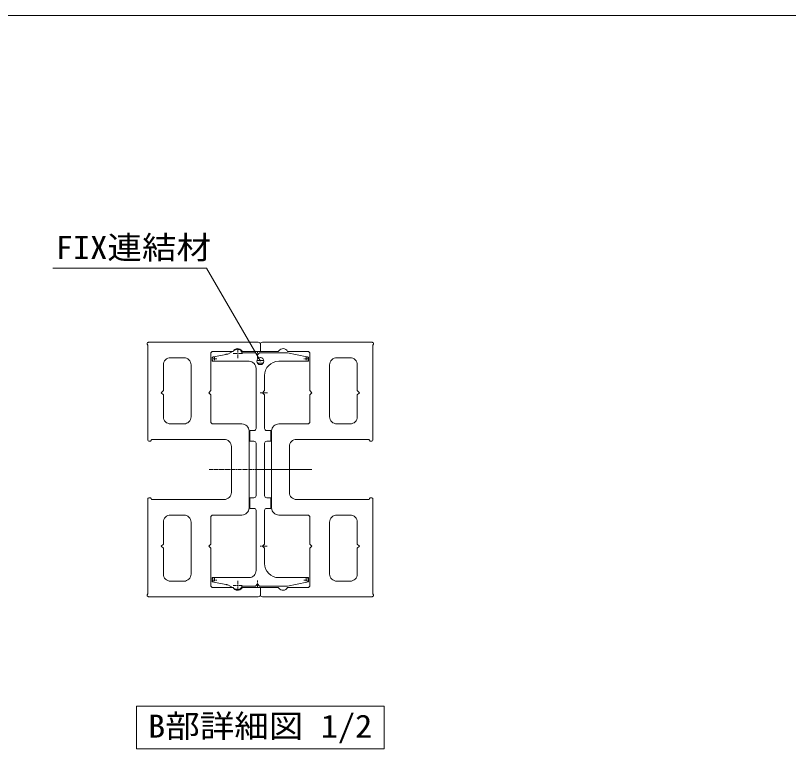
# Model space of a CAD drawing. Units: millimetres, scale not verified. Extents: x -6062 to 6062, y -3045 to 3045.
# Drawn here: x -4068 to -2975, y 1712 to 2770 of the extents above; entities that cross this region are included whole.
import ezdxf
from ezdxf.enums import TextEntityAlignment as Align

# ---------------------------------------------------------------- set-up
doc = ezdxf.new("R2010")
doc.units = ezdxf.units.MM
doc.header["$LTSCALE"] = 20
doc.linetypes.add('CHAIN1', pattern=[8, 5, -1, 1, -1])
doc.linetypes.add('DOUBLE_CHAIN1', pattern=[8.8, 5, -1, 0.6, -0.6, 0.6, -1])
for name, color, linetype, lineweight in [('0-0_3一般', 7, 'Continuous', 9), ('0-1_2寸法-3', 7, 'Continuous', 9), ('0-5_1図面枠', 7, 'Continuous', 9)]:
    doc.layers.add(name, color=color, linetype=linetype, lineweight=lineweight)
doc.styles.add('ＭＳ ゴシック', font='')
doc.styles.get('ＭＳ ゴシック').set_extended_font_data('MS Gothic')

# ---------------------------------------------------------------- blocks, each defined once
blk = doc.blocks.new('グループ-49')
at = {"layer": '0-1_2寸法-3'}
blk.add_lwpolyline([(-35192.5, 34654.4), (-42192.5, 34654.4), (-42192.5, 35854.4), (-35192.5, 35854.4)], close=True, dxfattribs=at)
at = {"layer": '0-1_2寸法-3', "style": 'ＭＳ ゴシック', "width": 1.1}
blk.add_text('B部詳細図 1/2', height=650.9, dxfattribs=at).set_placement((-41868.4, 34772), align=Align.BOTTOM_LEFT)
blk = doc.blocks.new('グループ-51')
at = {"layer": '0-0_3一般'}
for p, q in [((-38752.5, 46154.4), (-41852.5, 46154.4)), ((-41892.5, 46114.4), (-41892.5, 46109)), ((-41872.5, 46074.4), (-41872.5, 43394.4)), ((-38692.5, 46094.4), (-38692.5, 45894.4)), ((-41232.5, 45714.4), (-40852.5, 45714.4)), ((-40092.5, 44784.4), (-40092.5, 45834.4)), ((-39459, 45894.4), (-40032.5, 45894.4)), ((-38692.5, 45894.4), (-39182.8, 45894.4)), ((-41432.5, 44784.4), (-41432.5, 45514.4)), ((-40652.5, 44044.4), (-40652.5, 45514.4)), ((-41432.5, 44784.4), (-41492.5, 44724.4)), ((-41492.5, 44724.4), (-41432.5, 44664.4)), ((-41432.5, 44044.4), (-41432.5, 44664.4)), ((-40092.5, 44784.4), (-40152.5, 44724.4)), ((-40152.5, 44724.4), (-40092.5, 44664.4)), ((-40092.5, 43904.4), (-40092.5, 44664.4)), ((-41232.5, 43844.4), (-40852.5, 43844.4)), ((-40032.5, 43844.4), (-39212.5, 43844.4)), ((-39012.5, 41464.4), (-39012.5, 43644.4)), ((-41832.5, 43354.4), (-41812.5, 43354.4)), ((-39512.5, 41904.4), (-39512.5, 43204.4)), ((-41832.5, 41754.4), (-41812.5, 41754.4)), ((-41872.5, 39034.4), (-41872.5, 41714.4)), ((-41772.5, 41714.4), (-41772.5, 41704.4)), ((-41772.5, 41704.4), (-39712.5, 41704.4)), ((-41232.5, 41264.4), (-40852.5, 41264.4)), ((-40092.5, 41204.4), (-40092.5, 40444.4)), ((-40032.5, 41264.4), (-39212.5, 41264.4)), ((-41432.5, 41064.4), (-41432.5, 40444.4)), ((-40652.5, 41064.4), (-40652.5, 39594.4)), ((-41432.5, 40444.4), (-41492.5, 40384.4)), ((-40092.5, 40444.4), (-40152.5, 40384.4)), ((-41492.5, 40384.4), (-41432.5, 40324.4)), ((-41432.5, 40324.4), (-41432.5, 39594.4)), ((-40152.5, 40384.4), (-40092.5, 40324.4)), ((-40092.5, 40324.4), (-40092.5, 39274.4)), ((-41232.5, 39394.4), (-40852.5, 39394.4)), ((-39459, 39214.4), (-40032.5, 39214.4)), ((-38692.5, 39214.4), (-39182.8, 39214.4)), ((-38692.5, 39014.4), (-38692.5, 39214.4)), ((-41892.5, 38994.4), (-41892.5, 38999.7)), ((-38752.5, 38954.4), (-41852.5, 38954.4))]:
    blk.add_line(p, q, dxfattribs=at)
at = {"layer": '0-0_3一般', "linetype": 'CHAIN1'}
blk.add_line((-38597.7, 42554.4), (-40152.5, 42554.4), dxfattribs=at)
at = {"layer": '0-0_3一般'}
blk.add_lwpolyline([(-41772.5, 43394.4), (-41772.5, 43404.4), (-39712.5, 43404.4)], dxfattribs=at)
for centre, radius, start, end in [((-41852.5, 46114.4), 40, 135, 180), ((-41852.5, 46114.4), 40, 90, 135), ((-38752.5, 46094.4), 60, 45, 90), ((-38752.5, 46094.4), 60, 0, 45), ((-41852.5, 46109), 40, 180, 210), ((-41852.5, 46109), 40, 210, 240), ((-39332.5, 45834.4), 140, 94.18603, 154.62307), ((-39332.5, 45834.4), 140, 33.74899, 94.18603), ((-39182.8, 45934.4), 40, 213.74899, 241.87449), ((-41232.5, 45514.4), 200, 90, 135), ((-40852.5, 45514.4), 200, 45, 90), ((-40032.5, 45834.4), 60, 135, 180), ((-40032.5, 45834.4), 60, 90, 135), ((-39182.8, 45934.4), 40, 241.87449, 270), ((-41232.5, 45514.4), 200, 135, 180), ((-40852.5, 45514.4), 200, 0, 45), ((-41232.5, 44044.4), 200, 180, 225), ((-40852.5, 44044.4), 200, 315, 0), ((-41232.5, 44044.4), 200, 225, 270), ((-40852.5, 44044.4), 200, 270, 315), ((-40032.5, 43904.4), 60, 180, 225), ((-40032.5, 43904.4), 60, 225, 270), ((-39212.5, 43644.4), 200, 45, 90), ((-39212.5, 43644.4), 200, 0, 45), ((-41832.5, 43394.4), 40, 180, 225), ((-41832.5, 43394.4), 40, 225, 270), ((-41812.5, 43394.4), 40, 270, 315), ((-41812.5, 43394.4), 40, 315, 0), ((-39712.5, 43204.4), 200, 45, 90), ((-39712.5, 43204.4), 200, 0, 45), ((-41832.5, 41714.4), 40, 90, 135), ((-41812.5, 41714.4), 40, 45, 90), ((-39712.5, 41904.4), 200, 270, 315), ((-39712.5, 41904.4), 200, 315, 0), ((-41832.5, 41714.4), 40, 135, 180), ((-41812.5, 41714.4), 40, 0, 45), ((-39212.5, 41464.4), 200, 270, 315), ((-39212.5, 41464.4), 200, 315, 0), ((-41232.5, 41064.4), 200, 135, 180), ((-41232.5, 41064.4), 200, 90, 135), ((-40852.5, 41064.4), 200, 45, 90), ((-40852.5, 41064.4), 200, 0, 45), ((-40032.5, 41204.4), 60, 135, 180), ((-40032.5, 41204.4), 60, 90, 135), ((-41232.5, 39594.4), 200, 180, 225), ((-40852.5, 39594.4), 200, 315, 0), ((-41232.5, 39594.4), 200, 225, 270), ((-40852.5, 39594.4), 200, 270, 315), ((-40032.5, 39274.4), 60, 180, 225), ((-40032.5, 39274.4), 60, 225, 270), ((-39332.5, 39274.4), 140, 205.37693, 265.81397), ((-39332.5, 39274.4), 140, 265.81397, 326.25101), ((-39182.8, 39174.4), 40, 118.12551, 146.25101), ((-39182.8, 39174.4), 40, 90, 118.12551), ((-41852.5, 38999.7), 40, 150, 180), ((-41852.5, 38994.4), 40, 180, 225), ((-41852.5, 38999.7), 40, 120, 150), ((-41852.5, 38994.4), 40, 225, 270), ((-38752.5, 39014.4), 60, 270, 315), ((-38752.5, 39014.4), 60, 315, 0)]:
    blk.add_arc(centre, radius, start, end, dxfattribs=at)
blk = doc.blocks.new('グループ-52')
at = {"layer": '0-0_3一般'}
for p, q in [((-35532.5, 46154.4), (-38632.5, 46154.4)), ((-35512.5, 43394.4), (-35512.5, 46074.4)), ((-35492.5, 46109), (-35492.5, 46114.4)), ((-37352.5, 45894.4), (-37926, 45894.4)), ((-37292.5, 45834.4), (-37292.5, 44784.4)), ((-36532.5, 45714.4), (-36152.5, 45714.4)), ((-36732.5, 45514.4), (-36732.5, 44044.4)), ((-35952.5, 45514.4), (-35952.5, 44784.4)), ((-37232.5, 44724.4), (-37292.5, 44784.4)), ((-37292.5, 44664.4), (-37232.5, 44724.4)), ((-37292.5, 44664.4), (-37292.5, 43904.4)), ((-35892.5, 44724.4), (-35952.5, 44784.4)), ((-35952.5, 44664.4), (-35892.5, 44724.4)), ((-35952.5, 44664.4), (-35952.5, 44044.4)), ((-38172.5, 43844.4), (-37352.5, 43844.4)), ((-36532.5, 43844.4), (-36152.5, 43844.4)), ((-38372.5, 43644.4), (-38372.5, 41464.4)), ((-37672.5, 43404.4), (-35612.5, 43404.4)), ((-35612.5, 43404.4), (-35612.5, 43394.4)), ((-35572.5, 43354.4), (-35552.5, 43354.4)), ((-37872.5, 43204.4), (-37872.5, 41904.4)), ((-35572.5, 41754.4), (-35552.5, 41754.4)), ((-35512.5, 41714.4), (-35512.5, 39034.4)), ((-38172.5, 41264.4), (-37352.5, 41264.4)), ((-37292.5, 40444.4), (-37292.5, 41204.4)), ((-36532.5, 41264.4), (-36152.5, 41264.4)), ((-36732.5, 39594.4), (-36732.5, 41064.4)), ((-35952.5, 40444.4), (-35952.5, 41064.4)), ((-37232.5, 40384.4), (-37292.5, 40444.4)), ((-35892.5, 40384.4), (-35952.5, 40444.4)), ((-35952.5, 40324.4), (-35892.5, 40384.4)), ((-35952.5, 39594.4), (-35952.5, 40324.4)), ((-36532.5, 39394.4), (-36152.5, 39394.4)), ((-38692.5, 39214.4), (-38692.5, 39014.4)), ((-38202.2, 39214.4), (-38692.5, 39214.4)), ((-37352.5, 39214.4), (-37926, 39214.4)), ((-35532.5, 38954.4), (-38632.5, 38954.4)), ((-35492.5, 38999.7), (-35492.5, 38994.4))]:
    blk.add_line(p, q, dxfattribs=at)
at = {"layer": '0-0_3一般', "linetype": 'CHAIN1'}
blk.add_line((-37232.5, 42554.4), (-38787.3, 42554.4), dxfattribs=at)
at = {"layer": '0-0_3一般'}
for points in [[(-38202.2, 45894.4), (-38692.5, 45894.4), (-38692.5, 46094.4)], [(-37672.5, 41704.4), (-35612.5, 41704.4), (-35612.5, 41714.4)], [(-37292.5, 39274.4), (-37292.5, 40324.4), (-37232.5, 40384.4)]]:
    blk.add_lwpolyline(points, dxfattribs=at)
for centre, radius, start, end in [((-38632.5, 46094.4), 60, 135, 180), ((-38632.5, 46094.4), 60, 90, 135), ((-35532.5, 46114.4), 40, 45, 90), ((-35532.5, 46114.4), 40, 0, 45), ((-38202.2, 45934.4), 40, 298.12551, 326.25101), ((-38052.5, 45834.4), 140, 85.81397, 146.25101), ((-38052.5, 45834.4), 140, 25.37693, 85.81397), ((-35532.5, 46109), 40, 300, 330), ((-35532.5, 46109), 40, 330, 0), ((-38202.2, 45934.4), 40, 270, 298.12551), ((-37352.5, 45834.4), 60, 45, 90), ((-37352.5, 45834.4), 60, 0, 45), ((-36532.5, 45514.4), 200, 90, 135), ((-36152.5, 45514.4), 200, 45, 90), ((-36532.5, 45514.4), 200, 135, 180), ((-36152.5, 45514.4), 200, 0, 45), ((-36532.5, 44044.4), 200, 180, 225), ((-36152.5, 44044.4), 200, 315, 0), ((-38172.5, 43644.4), 200, 135, 180), ((-38172.5, 43644.4), 200, 90, 135), ((-37352.5, 43904.4), 60, 270, 315), ((-37352.5, 43904.4), 60, 315, 0), ((-36532.5, 44044.4), 200, 225, 270), ((-36152.5, 44044.4), 200, 270, 315), ((-37672.5, 43204.4), 200, 135, 180), ((-37672.5, 43204.4), 200, 90, 135), ((-35572.5, 43394.4), 40, 180, 225), ((-35572.5, 43394.4), 40, 225, 270), ((-35552.5, 43394.4), 40, 270, 315), ((-35552.5, 43394.4), 40, 315, 0), ((-37672.5, 41904.4), 200, 180, 225), ((-37672.5, 41904.4), 200, 225, 270), ((-35572.5, 41714.4), 40, 90, 135), ((-35552.5, 41714.4), 40, 45, 90), ((-35572.5, 41714.4), 40, 135, 180), ((-35552.5, 41714.4), 40, 0, 45), ((-38172.5, 41464.4), 200, 180, 225), ((-38172.5, 41464.4), 200, 225, 270), ((-37352.5, 41204.4), 60, 45, 90), ((-37352.5, 41204.4), 60, 0, 45), ((-36532.5, 41064.4), 200, 135, 180), ((-36532.5, 41064.4), 200, 90, 135), ((-36152.5, 41064.4), 200, 45, 90), ((-36152.5, 41064.4), 200, 0, 45), ((-36532.5, 39594.4), 200, 180, 225), ((-36152.5, 39594.4), 200, 315, 0), ((-36532.5, 39594.4), 200, 225, 270), ((-36152.5, 39594.4), 200, 270, 315), ((-38202.2, 39174.4), 40, 61.87449, 90), ((-38202.2, 39174.4), 40, 33.74899, 61.87449), ((-38052.5, 39274.4), 140, 213.74899, 274.18603), ((-38052.5, 39274.4), 140, 274.18603, 334.62307), ((-37352.5, 39274.4), 60, 270, 315), ((-37352.5, 39274.4), 60, 315, 0), ((-38632.5, 39014.4), 60, 180, 225), ((-38632.5, 39014.4), 60, 225, 270), ((-35532.5, 38994.4), 40, 270, 315), ((-35532.5, 38999.7), 40, 30, 60), ((-35532.5, 38994.4), 40, 315, 0), ((-35532.5, 38999.7), 40, 0, 30)]:
    blk.add_arc(centre, radius, start, end, dxfattribs=at)
blk = doc.blocks.new('グループ-53')
at = {"layer": '0-0_3一般'}
for name in ['グループ-51', 'グループ-52']:
    blk.add_blockref(name, (0, 0), dxfattribs=at)
blk = doc.blocks.new('グループ-54')
at = {"layer": '0-0_3一般'}
for p, q in [((-39607.1, 45814.4), (-39392.5, 45938.3)), ((-39671.9, 45810.5), (-40004.3, 45744)), ((-39607.1, 45814.4), (-39632.7, 45814.4)), ((-38832.6, 45854.4), (-39214.2, 45854.4)), ((-37938.4, 45854.4), (-38712.6, 45854.4)), ((-37380.7, 45744), (-37926.7, 45853.2)), ((-40052.5, 45685.2), (-40052.5, 45674.4)), ((-39992.5, 45614.4), (-39012.5, 45614.4)), ((-37392.5, 45614.4), (-38172.5, 45614.4)), ((-37332.5, 45685.2), (-37332.5, 45674.4)), ((-38812.5, 45414.4), (-38812.5, 43714.4)), ((-38572.5, 44784.4), (-38572.5, 45214.4)), ((-38572.5, 44784.4), (-38632.5, 44724.4)), ((-38572.5, 44784.4), (-38632.5, 44724.4)), ((-38632.5, 44724.4), (-38572.5, 44664.4)), ((-38572.5, 43714.4), (-38572.5, 44664.4)), ((-38812.5, 43294.4), (-38812.5, 41814.4)), ((-38572.5, 41814.4), (-38572.5, 43294.4)), ((-38812.5, 41394.4), (-38812.5, 39694.4)), ((-38572.5, 40444.4), (-38572.5, 41394.4)), ((-38572.5, 40444.4), (-38632.5, 40384.4)), ((-38572.5, 40444.4), (-38632.5, 40384.4)), ((-38632.5, 40384.4), (-38572.5, 40324.4)), ((-38572.5, 39894.4), (-38572.5, 40324.4)), ((-40052.5, 39434.4), (-40052.5, 39423.5)), ((-40004.3, 39364.7), (-39671.9, 39298.2)), ((-39012.5, 39494.4), (-39992.5, 39494.4)), ((-38172.5, 39494.4), (-37392.5, 39494.4)), ((-37926.7, 39255.5), (-37380.7, 39364.7)), ((-37332.5, 39434.4), (-37332.5, 39423.5)), ((-39632.7, 39294.4), (-39607.1, 39294.4)), ((-39392.5, 39170.4), (-39607.1, 39294.4)), ((-39214.2, 39254.4), (-38832.6, 39254.4)), ((-38712.6, 39254.4), (-37938.4, 39254.4))]:
    blk.add_line(p, q, dxfattribs=at)
at = {"layer": '0-0_3一般', "linetype": 'CHAIN1'}
for p, q in [((-39332.5, 45966.4), (-39332.5, 45702.4)), ((-39992.5, 45751.2), (-39992.5, 45619.2)), ((-39200.5, 45834.4), (-39464.5, 45834.4)), ((-38772.6, 45695.6), (-38772.6, 45895.6)), ((-37392.5, 45751.2), (-37392.5, 45619.2)), ((-39926.5, 45685.2), (-40058.5, 45685.2)), ((-37326.5, 45685.2), (-37458.5, 45685.2)), ((-38492.8, 44724.4), (-38692.8, 44724.4)), ((-37312.5, 42554.4), (-40072.5, 42554.4)), ((-38498.4, 40384.4), (-38699.7, 40384.4)), ((-40058.5, 39423.5), (-39926.5, 39423.5)), ((-39992.5, 39489.5), (-39992.5, 39357.5)), ((-39332.5, 39406.4), (-39332.5, 39142.4)), ((-38772.6, 39213.1), (-38772.6, 39413.1)), ((-37458.5, 39423.5), (-37326.5, 39423.5)), ((-37392.5, 39489.5), (-37392.5, 39357.5)), ((-39464.5, 39274.4), (-39200.5, 39274.4))]:
    blk.add_line(p, q, dxfattribs=at)
at = {"layer": '0-0_3一般', "linetype": 'DOUBLE_CHAIN1'}
for p, q in [((-40052.5, 45734.4), (-40004.3, 45744)), ((-40052.5, 45734.4), (-40052.5, 45685.2)), ((-39671.9, 45810.5), (-39652.5, 45814.4)), ((-39632.7, 45814.4), (-39652.5, 45814.4)), ((-37938.4, 45854.4), (-37932.5, 45854.4)), ((-37926.7, 45853.2), (-37932.5, 45854.4)), ((-37380.7, 45744), (-37332.5, 45734.4)), ((-37332.5, 45685.2), (-37332.5, 45734.4)), ((-40052.5, 45614.4), (-40052.5, 45674.4)), ((-40052.5, 45614.4), (-39992.5, 45614.4)), ((-37392.5, 45614.4), (-37332.5, 45614.4)), ((-37332.5, 45674.4), (-37332.5, 45614.4)), ((-39992.5, 39494.4), (-40052.5, 39494.4)), ((-40052.5, 39434.4), (-40052.5, 39494.4)), ((-40052.5, 39423.5), (-40052.5, 39374.4)), ((-40004.3, 39364.7), (-40052.5, 39374.4)), ((-37332.5, 39494.4), (-37392.5, 39494.4)), ((-37332.5, 39374.4), (-37380.7, 39364.7)), ((-37332.5, 39494.4), (-37332.5, 39434.4)), ((-37332.5, 39374.4), (-37332.5, 39423.5)), ((-39652.5, 39294.4), (-39671.9, 39298.2)), ((-39652.5, 39294.4), (-39632.7, 39294.4)), ((-37932.5, 39254.4), (-37938.4, 39254.4)), ((-37932.5, 39254.4), (-37926.7, 39255.5))]:
    blk.add_line(p, q, dxfattribs=at)
at = {"layer": '0-0_3一般'}
for points in [[(-38712.6, 45854.4), (-38772.6, 45794.4), (-38832.6, 45854.4)], [(-38872.5, 43654.4), (-38992.5, 43654.4), (-38992.5, 43354.4), (-38872.5, 43354.4)], [(-38512.5, 43354.4), (-38392.5, 43354.4), (-38392.5, 43654.4), (-38512.5, 43654.4)], [(-38872.5, 41754.4), (-38992.5, 41754.4), (-38992.5, 41454.4), (-38872.5, 41454.4)], [(-38512.5, 41454.4), (-38392.5, 41454.4), (-38392.5, 41754.4), (-38512.5, 41754.4)], [(-38832.6, 39254.4), (-38772.6, 39314.4), (-38712.6, 39254.4)]]:
    blk.add_lwpolyline(points, dxfattribs=at)
for centre, radius, start, end in [((-39332.5, 45834.4), 120, 105, 120), ((-39332.5, 45834.4), 120, 90, 105), ((-39332.5, 45834.4), 120, 49.79703, 90), ((-39332.5, 45834.4), 120, 9.59407, 49.79703), ((-39992.5, 45685.2), 60, 140.65497, 180), ((-39992.5, 45685.2), 60, 101.30993, 140.65497), ((-39632.7, 45614.4), 200, 95.65497, 101.30993), ((-39632.7, 45614.4), 200, 90, 95.65497), ((-37938.4, 45794.4), 60, 84.34503, 90), ((-37938.4, 45794.4), 60, 78.69007, 84.34503), ((-37392.5, 45685.2), 60, 39.34503, 78.69007), ((-37392.5, 45685.2), 60, 0, 39.34503), ((-39992.5, 45674.4), 60, 180, 225), ((-39992.5, 45674.4), 60, 225, 270), ((-39012.5, 45414.4), 200, 45, 90), ((-39012.5, 45414.4), 200, 0, 45), ((-38172.5, 45214.4), 400, 135, 180), ((-38172.5, 45214.4), 400, 90, 135), ((-37392.5, 45674.4), 60, 270, 315), ((-37392.5, 45674.4), 60, 315, 0), ((-38872.5, 43714.4), 60, 270, 315), ((-38872.5, 43714.4), 60, 315, 0), ((-38512.5, 43714.4), 60, 180, 225), ((-38512.5, 43714.4), 60, 225, 270), ((-38872.5, 43294.4), 60, 45, 90), ((-38872.5, 43294.4), 60, 0, 45), ((-38512.5, 43294.4), 60, 135, 180), ((-38512.5, 43294.4), 60, 90, 135), ((-38872.5, 41814.4), 60, 270, 315), ((-38872.5, 41814.4), 60, 315, 0), ((-38512.5, 41814.4), 60, 180, 225), ((-38512.5, 41814.4), 60, 225, 270), ((-38872.5, 41394.4), 60, 45, 90), ((-38872.5, 41394.4), 60, 0, 45), ((-38512.5, 41394.4), 60, 135, 180), ((-38512.5, 41394.4), 60, 90, 135), ((-38172.5, 39894.4), 400, 180, 225), ((-39012.5, 39694.4), 200, 315, 0), ((-38172.5, 39894.4), 400, 225, 270), ((-39992.5, 39434.4), 60, 135, 180), ((-39992.5, 39423.5), 60, 180, 219.34503), ((-39992.5, 39423.5), 60, 219.34503, 258.69007), ((-39992.5, 39434.4), 60, 90, 135), ((-39012.5, 39694.4), 200, 270, 315), ((-37392.5, 39434.4), 60, 45, 90), ((-37392.5, 39423.5), 60, 281.30993, 320.65497), ((-37392.5, 39434.4), 60, 0, 45), ((-37392.5, 39423.5), 60, 320.65497, 0), ((-39632.7, 39494.4), 200, 258.69007, 264.34503), ((-39632.7, 39494.4), 200, 264.34503, 270), ((-39332.5, 39274.4), 120, 240, 255), ((-39332.5, 39274.4), 120, 255, 270), ((-39332.5, 39274.4), 120, 270, 310.20297), ((-39332.5, 39274.4), 120, 310.20297, 350.40593), ((-37938.4, 39314.4), 60, 270, 275.65497), ((-37938.4, 39314.4), 60, 275.65497, 281.30993)]:
    blk.add_arc(centre, radius, start, end, dxfattribs=at)
blk = doc.blocks.new('グループ-55')
at = {"layer": '0-0_3一般'}
for name in ['グループ-53', 'グループ-54']:
    blk.add_blockref(name, (0, 0), dxfattribs=at)
blk = doc.blocks.new('グループ-63')
at = {"layer": '0-5_1図面枠'}
blk.add_lwpolyline([(-80000, 55400), (80000, 55400), (80000, -55400), (-80000, -55400)], close=True, dxfattribs=at)
blk = doc.blocks.new('図面枠')
at = {"layer": '0-5_1図面枠'}
blk.add_blockref('グループ-63', (0, 0), dxfattribs=at)

msp = doc.modelspace()

# ---------------------------------------------------------------- linework, layer by layer
at = {"layer": '0-1_2寸法-3'}
for p, q in [((-3721.95, 2285.98), (-3722.3, 2285.98)), ((-3721.95, 2285.98), (-3722.3, 2285.98)), ((-3717.23, 2281.98), (-3727.02, 2281.98)), ((-3718.13, 2277.98), (-3726.12, 2277.98))]:
    msp.add_line(p, q, dxfattribs=at)
msp.add_lwpolyline([(-3722.12, 2280.99), (-3798.18, 2412.72), (-4015.41, 2412.72)], dxfattribs=at)
msp.add_circle((-3722.12, 2280.99), 5.01, dxfattribs=at)
msp.add_circle((-3722.12, 2280.99), 5.01, dxfattribs=at)

# ---------------------------------------------------------------- block references
at = {"layer": '0-0_3一般', "xscale": 0.05, "yscale": 0.05}
msp.add_blockref('グループ-55', (-1787.5, 0), dxfattribs=at)
at = {"layer": '0-1_2寸法-3', "xscale": 0.05, "yscale": 0.05}
msp.add_blockref('グループ-49', (-1787.5, 0), dxfattribs=at)
at = {"layer": '0-5_1図面枠', "xscale": 0.05, "yscale": 0.05}
msp.add_blockref('図面枠', (-1787.5, 0), dxfattribs=at)

# ---------------------------------------------------------------- texts
at = {"layer": '0-1_2寸法-3', "style": 'ＭＳ ゴシック', "width": 1.1}
msp.add_text('FIX連結材', height=32.55, dxfattribs=at).set_placement((-4011.45, 2415.69), align=Align.BOTTOM_LEFT)

doc.saveas('drawing.dxf')
